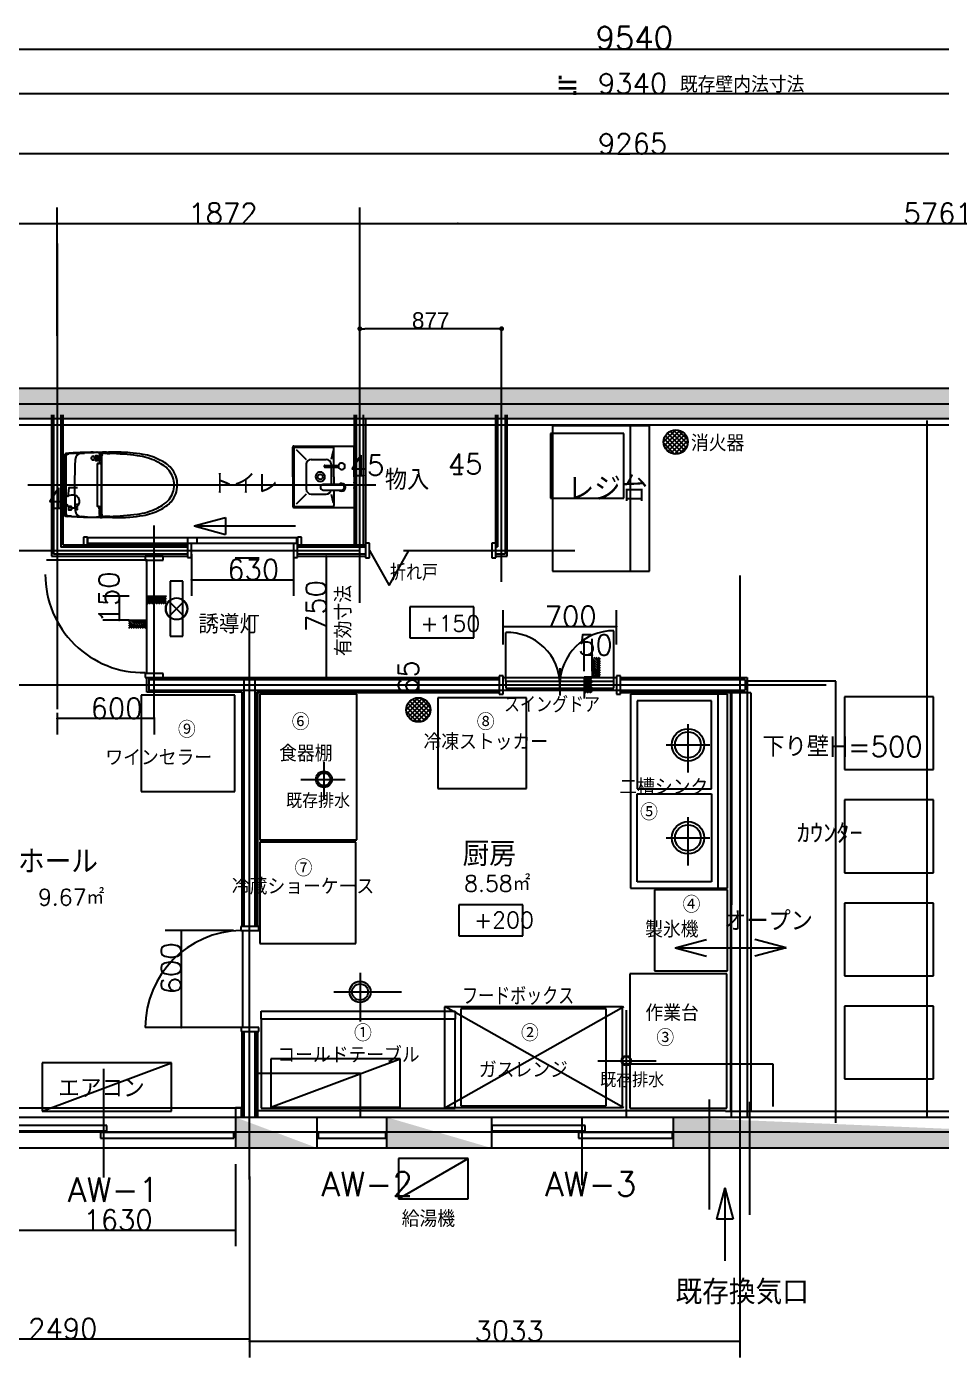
# Model space of a CAD drawing. Extents: x -22351 to 30820, y -9 to 16424.
# Drawn here: x -14700 to -9041, y 5502 to 13733 of the extents above; entities that cross this region are included whole.
import ezdxf

# ---------------------------------------------------------------- set-up
doc = ezdxf.new("R2010")
doc.units = 0
doc.header["$LTSCALE"] = 50
doc.header["$MEASUREMENT"] = 0
doc.layers.get('0').update_dxf_attribs({"linetype": 'CONTINUOUS'})
doc.layers.get('Defpoints').update_dxf_attribs({"linetype": 'CONTINUOUS'})
doc.styles.add('onnjuku', font='arial.ttf')
doc.styles.get("Standard").update_dxf_attribs({"font": 'txt', "bigfont": 'bigfont.shx'})
doc.dimstyles.new('onnjuku', dxfattribs={"dimtxt": 100, "dimasz": 30, "dimexe": 1.25, "dimexo": 0.625, "dimtad": 1, "dimdec": 0, "dimtxsty": 'onnjuku', "dimblk": 'DOT', "dimcen": 2.5, "dimadec": 0, "dimazin": 0, "dimtfac": 1, "dimtdec": 0, "dimtmove": 0, "dimatfit": 3, "dimfxl": 500, "dimfxlon": 1, "dimarcsym": 0})

# ---------------------------------------------------------------- blocks, each defined once
blk = doc.blocks.new('_Dot')
at = {"color": 0, "linetype": 'ByBlock', "lineweight": -2}
blk.add_line((-0.5, 0), (-1, 0), dxfattribs=at)
at = {"color": 0, "linetype": 'ByBlock', "const_width": 0.5}
blk.add_lwpolyline([(-0.25, 0, 1), (0.25, 0, 1)], format="xyb", close=True, dxfattribs=at)
blk = doc.blocks.new('*D3')
at = {"color": 0, "linetype": 'ByBlock', "lineweight": -2, "transparency": 16777216}
for p, q in [((-12639, 11497.9), (-12639, 11865.8)), ((-11792, 11864.6), (-12609, 11864.6)), ((-11762, 11497.9), (-11762, 11865.8))]:
    blk.add_line(p, q, dxfattribs=at)
at = {"layer": 'Defpoints', "color": 0, "linetype": 'ByBlock', "transparency": 16777216}
for p in [(-12639, 11864.6), (-12639, 11497.3), (-11762, 11497.3)]:
    blk.add_point(p, dxfattribs=at)
at = {"color": 0, "linetype": 'ByBlock', "lineweight": -2, "transparency": 16777216, "xscale": 30, "yscale": 30, "zscale": 30, "rotation": 180}
blk.add_blockref('_Dot', (-12639, 11864.6), dxfattribs=at)
at = {"color": 0, "linetype": 'ByBlock', "lineweight": -2, "transparency": 16777216, "xscale": 30, "yscale": 30, "zscale": 30}
blk.add_blockref('_Dot', (-11762, 11864.6), dxfattribs=at)
at = {"color": 0, "linetype": 'ByBlock', "transparency": 16777216, "insert": (-12200.5, 11916.2), "char_height": 100, "attachment_point": 5, "style": 'onnjuku'}
blk.add_mtext('877', dxfattribs=at)

msp = doc.modelspace()

# ---------------------------------------------------------------- linework, layer by layer
at = {"linetype": 'ByBlock'}
for p, q in [((-15811, 13593.4), (-6271, 13593.4)), ((-15711, 13319), (-6371, 13319)), ((-6408.5, 12947), (-15673.5, 12947)), ((-14511, 11819.8), (-14511, 12615.5)), ((-14511, 11819.8), (-14511, 12615.5)), ((-12639, 11819.8), (-12639, 12615.5)), ((-12639, 11819.8), (-12639, 12615.5)), ((-15811, 12515.5), (-14511, 12515.5)), ((-14511, 12515.5), (-12639, 12515.5)), ((-12639, 12515.5), (-12032, 12515.5)), ((-12032, 12515.5), (-6271, 12515.5)), ((-14511, 12391.1), (-14511, 9511.6)), ((-12639, 10170), (-12639, 12413.9)), ((-11762, 10298.9), (-11762, 11739.1)), ((-16811, 11497.3), (-6171, 11497.3)), ((-4125, 11397.3), (-18770, 11397.3)), ((-6371, 11307.3), (-15711, 11307.3)), ((-14546, 11332.3), (-14546, 10457.3)), ((-14533.5, 11332.3), (-14533.5, 10469.8)), ((-14488.5, 11332.3), (-14488.5, 10514.3)), ((-14476, 11332.3), (-14476, 10527.3)), ((-12674, 11332.3), (-12674, 10527.3)), ((-12661.5, 11332.3), (-12661.5, 10514.8)), ((-12616.5, 10514.8), (-12616.5, 11332.3)), ((-12604, 11309.2), (-12604, 10527.3)), ((-11797, 10527.3), (-11797, 11332.3)), ((-11784.5, 10514.8), (-11784.5, 11332.3)), ((-11739.5, 11332.3), (-11739.5, 10469.8)), ((-11727, 10457.3), (-11727, 11332.3)), ((-9131.1, 11297.3), (-9131.1, 6987.3)), ((-15673.5, 11269.8), (-6408.5, 11269.8)), ((-11006.6, 11216.6), (-11459.9, 11216.6)), ((-11459.9, 11216.6), (-11459.9, 10816.6)), ((-10847, 11264.4), (-11447, 11264.4)), ((-11447, 11264.4), (-11447, 10364.4)), ((-11006.6, 10816.6), (-11006.6, 11216.6)), ((-10967, 11264.4), (-10967, 10364.4)), ((-10847, 10364.4), (-10847, 11264.4)), ((-10759.5, 11164.3), (-10684.3, 11239.4)), ((-10755.4, 11140), (-10660.1, 11235.3)), ((-10646, 11100), (-10748.8, 11202.9)), ((-10748.4, 11203.6), (-10723.7, 11228.3)), ((-10745.9, 11121.3), (-10641.4, 11225.8)), ((-10630.2, 11112.6), (-10736.3, 11218.6)), ((-10732.3, 11106.6), (-10626.7, 11212.2)), ((-10618.4, 11129), (-10719.9, 11230.5)), ((-10714.8, 11095.8), (-10615.9, 11194.7)), ((-10610.9, 11149.8), (-10699.1, 11238)), ((-10610.7, 11177.9), (-10671, 11238.2)), ((-13054, 10949.1), (-13054, 11133.1)), ((-13048, 11139.1), (-12884, 11139.1)), ((-13048, 11127.6), (-13048, 10949.1)), ((-13042.5, 11133.1), (-12884, 11133.1)), ((-13033, 11118.2), (-12970.4, 11056.1)), ((-12884, 11139.1), (-12674, 11139.1)), ((-12884, 11133.1), (-12804.5, 11133.1)), ((-12799, 11019.4), (-12799, 11127.6)), ((-12674, 10949.1), (-12674, 11139.1)), ((-10692.3, 11089.8), (-10759.1, 11156.5)), ((-10665.9, 11091.7), (-10757.1, 11182.9)), ((-10692.5, 11089.8), (-10609.9, 11172.4)), ((-10660.8, 11093.2), (-10613.3, 11140.7)), ((-14466.5, 11078.6), (-14466.5, 11042)), ((-14465.8, 11040), (-14464.8, 11040)), ((-14456.8, 11076.3), (-14456.8, 10720.8)), ((-14453.6, 11093.4), (-14452.5, 11093.5)), ((-14446.1, 11091.8), (-14444.3, 11091.3)), ((-14369.6, 11094.2), (-14440.1, 11091.2)), ((-14398.1, 11096.9), (-14398.1, 11094.9)), ((-14397.8, 11094.8), (-14397.8, 11096.4)), ((-14369.6, 11094.2), (-14362.4, 11094.5)), ((-14362.4, 11094.5), (-14343.1, 11095.7)), ((-14288.4, 11099.3), (-14288.4, 11100.1)), ((-14288.1, 11100.7), (-14268.6, 11100.9)), ((-14288.1, 11100.7), (-14288.1, 11099.4)), ((-14274.8, 11077.7), (-14274.8, 11051.3)), ((-14262.8, 11079.1), (-14273.4, 11079.1)), ((-14273.4, 11049.9), (-14262.8, 11049.9)), ((-14268.1, 11100.4), (-14268.1, 11100.2)), ((-14267.9, 11100.2), (-14267.9, 11100.7)), ((-14267.5, 11100.9), (-14265.9, 11100.9)), ((-14263.1, 11100.2), (-14266.6, 11100.2)), ((-14265.9, 11100.9), (-14260.6, 11101)), ((-14263.1, 11100.2), (-14241.2, 11100.2)), ((-14261.4, 11051.3), (-14261.4, 11077.7)), ((-14260.6, 11101), (-14252.1, 11101)), ((-14259.8, 11031.2), (-14250.8, 11031.2)), ((-14252.1, 11101), (-14249, 11101)), ((-14239.2, 11088.4), (-14251.6, 11088.6)), ((-14251.6, 11064.5), (-14251.6, 11079.5)), ((-14251.6, 11061.5), (-14251.6, 11057.5)), ((-14249.8, 11053.3), (-14250.8, 11031.2)), ((-14244.3, 11031.2), (-14250.8, 11031.2)), ((-14250.6, 11056.5), (-14250.4, 11056.5)), ((-14250.3, 11062.1), (-14248.2, 11062.1)), ((-14249.5, 11063.1), (-14249.2, 11063)), ((-14249.5, 11040), (-14249.5, 11053.5)), ((-14249, 11101), (-14240.6, 11101)), ((-14248.6, 11039.5), (-14249, 11039.5)), ((-14248.8, 11063), (-14246.8, 11063)), ((-14248.2, 11062.1), (-14243.8, 11062.2)), ((-14248, 11033), (-14248, 11039)), ((-14247.4, 11032.5), (-14240.9, 11032.4)), ((-14246.8, 11063), (-14245.5, 11063)), ((-14245.9, 11063.1), (-14245.2, 11063.1)), ((-14245.5, 11062.1), (-14245.5, 11063.1)), ((-14245.2, 11063.1), (-14243.8, 11063.1)), ((-14244.8, 11082), (-14238.6, 11082.2)), ((-14244.3, 11032.4), (-14244.3, 11031)), ((-14243.4, 11031), (-14244.1, 11031)), ((-14243.8, 11063.1), (-14240.2, 11063.1)), ((-14239.6, 11062.2), (-14243.8, 11062.2)), ((-14240.8, 11031), (-14243.4, 11031)), ((-14239.9, 11032.4), (-14240.9, 11032.4)), ((-14238.2, 11031), (-14240.8, 11031)), ((-14240.6, 11101), (-14237.5, 11101)), ((-14240.2, 11063.1), (-14238.9, 11063.1)), ((-14238.8, 11100.4), (-14233.2, 11100.5)), ((-14238.7, 11080.1), (-14238.7, 11081.3)), ((-14238.7, 11064.2), (-14238.7, 11080.1)), ((-14238.1, 10765.2), (-14238.1, 11030.4)), ((-14237.5, 11101), (-14229.1, 11101)), ((-14235.1, 10717), (-14235.1, 11080.1)), ((-14220.7, 11100.6), (-14230.4, 11100.4)), ((-14226, 11101), (-14229.1, 11101)), ((-14226, 11101), (-14217.6, 11101)), ((-14220.7, 11100.6), (-14203.1, 11100.8)), ((-14207.1, 11101), (-14217.6, 11101)), ((-14207.1, 11101), (-14192, 11101)), ((-14203.1, 11100.8), (-14193.4, 11100.8)), ((-14169.3, 11101), (-14193.4, 11100.8)), ((-12940.4, 11056.1), (-12884, 11056.1)), ((-12884, 11056.1), (-12847, 11056.1)), ((-12804.5, 11109.6), (-12817, 11056.1)), ((-14466.5, 11028), (-14466.5, 10718.5)), ((-14464.8, 11030), (-14465.8, 11030)), ((-14261.3, 10765.9), (-14261.3, 11029.7)), ((-13054, 10949.1), (-13054, 10765.1)), ((-13048, 10949.1), (-13048, 10770.6)), ((-12970.4, 11026.1), (-12970.4, 10949.1)), ((-12970.4, 10949.1), (-12970.4, 10872.1)), ((-12860, 11015.5), (-12860.1, 11014.1)), ((-12860.1, 11014.1), (-12860, 11012.8)), ((-12859.6, 11016.8), (-12860, 11015.5)), ((-12860, 11012.8), (-12859.6, 11011.5)), ((-12858.9, 11017.8), (-12859.6, 11016.8)), ((-12859.6, 11011.5), (-12858.9, 11010.4)), ((-12858, 11018.7), (-12858.9, 11017.8)), ((-12858.9, 11010.4), (-12858, 11009.6)), ((-12856.9, 11019.2), (-12858, 11018.7)), ((-12858, 11009.6), (-12856.9, 11009.1)), ((-12855.8, 11019.4), (-12856.9, 11019.2)), ((-12856.9, 11009.1), (-12855.8, 11008.9)), ((-12855.8, 11019.4), (-12780.5, 11019.4)), ((-12855.8, 11008.9), (-12780.5, 11008.9)), ((-12817, 11026.1), (-12817, 11019.4)), ((-12817, 11008.9), (-12817, 10949.1)), ((-12817, 10949.1), (-12817, 10901.1)), ((-12799, 10949.1), (-12799, 11008.9)), ((-12799, 10949.1), (-12799, 10901.1)), ((-12780.5, 11019.4), (-12770.5, 11019.4)), ((-12780.5, 11008.9), (-12770.5, 11008.9)), ((-12674, 10949.1), (-12674, 10759.1)), ((-12661.5, 10957.4), (-12616.5, 10957.4)), ((-12054.5, 10965.7), (-12009.5, 10965.7)), ((-14693, 10898.5), (-12540.7, 10898.5)), ((-14498, 10898.5), (-14075.7, 10898.5)), ((-14476, 10929.3), (-14476, 10822.4)), ((-12771.9, 10901.1), (-12866, 10901.1)), ((-12866, 10867.1), (-12767.9, 10867.1)), ((-12799, 10867.1), (-12799, 10770.6)), ((-12767.9, 10901.1), (-12771.7, 10901.1)), ((-12751, 10901.1), (-12767.9, 10901.1)), ((-12767.9, 10867.1), (-12751, 10867.1)), ((-12670.7, 10879.3), (-12677.4, 10879.3)), ((-12671.7, 10915), (-12676.4, 10910.3)), ((-12671.7, 10910.3), (-12676.4, 10915)), ((-12674, 10876), (-12674, 10882.6)), ((-12970.4, 10842.1), (-13033, 10780)), ((-12940.4, 10842.1), (-12884, 10842.1)), ((-12884, 10842.1), (-12847, 10842.1)), ((-12817, 10842.1), (-12804.5, 10788.6)), ((-11459.9, 10816.6), (-11006.6, 10816.6)), ((-14533.5, 10754.9), (-14488.5, 10754.9)), ((-14423.5, 10701.7), (-14452.5, 10703.6)), ((-14442.2, 10762.5), (-14442.2, 10747.5)), ((-14423.3, 10705.2), (-14440.1, 10705.9)), ((-14425, 10765.7), (-14439.1, 10765.7)), ((-14439.1, 10744.4), (-14424.9, 10744.4)), ((-14388.5, 10699.7), (-14423.5, 10701.7)), ((-14423.3, 10705.2), (-14362.4, 10702.6)), ((-14422.7, 10762.5), (-14422.7, 10747.4)), ((-14398.8, 10703.2), (-14398.8, 10703.2)), ((-14343.1, 10701.4), (-14362.4, 10702.6)), ((-14250.8, 10764.4), (-14259.8, 10764.4)), ((-14251.6, 10717.6), (-14251.6, 10718.1)), ((-14251.6, 10708.5), (-14239.2, 10708.6)), ((-14250.8, 10764.4), (-14245.3, 10764.4)), ((-14250.5, 10747.9), (-14250.8, 10764.4)), ((-14250, 10719), (-14250.6, 10719)), ((-14249.7, 10756), (-14249.7, 10754)), ((-14249.6, 10720.5), (-14249.5, 10741.5)), ((-14247.3, 10756.5), (-14249.2, 10756.5)), ((-14248, 10753.5), (-14249.2, 10753.5)), ((-14248.8, 10753), (-14248.8, 10744.5)), ((-14242.1, 10743.9), (-14248.2, 10744)), ((-14247.3, 10762.6), (-14247.3, 10754.2)), ((-14247.1, 10743.9), (-14247.1, 10744)), ((-14247.1, 10743.9), (-14247.1, 10743)), ((-14246.6, 10763.1), (-14242.8, 10763.2)), ((-14238.9, 10742.9), (-14245.8, 10743)), ((-14245.4, 10764.5), (-14245.4, 10764.6)), ((-14245.3, 10764.6), (-14245.3, 10763.1)), ((-14245.3, 10764.6), (-14245.1, 10764.6)), ((-14245.1, 10764.6), (-14238.2, 10764.6)), ((-14238.6, 10714.9), (-14244.8, 10715.1)), ((-14240.8, 10763.2), (-14242.8, 10763.2)), ((-14242.1, 10743.9), (-14239.6, 10743.9)), ((-14240.8, 10763.2), (-14239.9, 10763.2)), ((-14238.7, 10717), (-14238.7, 10741.9)), ((-13048, 10759.1), (-12884, 10759.1)), ((-13042.5, 10765.1), (-12884, 10765.1)), ((-12884, 10765.1), (-12804.5, 10765.1)), ((-12884, 10759.1), (-12674, 10759.1)), ((-14349.3, 10698), (-14388.5, 10699.7)), ((-14307.7, 10696.8), (-14349.3, 10698)), ((-14265.2, 10696.2), (-14307.7, 10696.8)), ((-14245.6, 10698.6), (-14267.1, 10698.9)), ((-14216.7, 10696.1), (-14265.2, 10696.2)), ((-14238.8, 10696.7), (-14233.3, 10696.6)), ((-14232.2, 10696.6), (-14233.2, 10696.6)), ((-14177.1, 10696.2), (-14230.4, 10696.7)), ((-14184.8, 10696.1), (-14216.7, 10696.1)), ((-13911, 9449.9), (-13911, 10646.8)), ((-13663.4, 10644.5), (-13470.2, 10696.3)), ((-13663.4, 10644.5), (-13470.2, 10592.8)), ((-13663.4, 10644.5), (-13663.4, 10644.5)), ((-13663.4, 10644.5), (-13037.7, 10644.5)), ((-13470.2, 10696.3), (-13470.2, 10592.8)), ((-14323.2, 10575.3), (-14348.2, 10575.3)), ((-14348.2, 10575.3), (-14348.2, 10527.3)), ((-14323.2, 10527.3), (-14323.2, 10575.3)), ((-13645.7, 10572.3), (-14323.2, 10572.3)), ((-14323.2, 10572.3), (-14323.2, 10537.3)), ((-14323.2, 10537.3), (-13645.7, 10537.3)), ((-13027.8, 10572.3), (-13705.3, 10572.3)), ((-13705.3, 10572.3), (-13705.3, 10537.3)), ((-13705.3, 10537.3), (-13027.8, 10537.3)), ((-13645.7, 10537.3), (-13645.7, 10572.3)), ((-13027.8, 10537.3), (-13027.8, 10572.3)), ((-13000.3, 10575.3), (-13025.3, 10575.3)), ((-13025.3, 10575.3), (-13025.3, 10527.3)), ((-13000.3, 10527.3), (-13000.3, 10575.3)), ((-12579, 10537.3), (-12604, 10537.3)), ((-12604, 10537.3), (-12604, 10447.3)), ((-12579, 10447.3), (-12579, 10537.3)), ((-11797, 10537.3), (-11822, 10537.3)), ((-11822, 10537.3), (-11822, 10447.3)), ((-11797, 10447.3), (-11797, 10537.3)), ((-17847.2, 10492.3), (-12639, 10492.3)), ((-14546, 10457.3), (-13705.3, 10457.3)), ((-13705.3, 10469.8), (-14533.5, 10469.8)), ((-14488.5, 10514.8), (-13705.3, 10514.8)), ((-14476, 10527.3), (-13705.3, 10527.3)), ((-14348.2, 10527.3), (-14323.2, 10527.3)), ((-13855.1, 10457.3), (-13966.9, 10457.3)), ((-13966.9, 10457.3), (-13966.9, 10432.3)), ((-13855.1, 10432.3), (-13855.1, 10457.3)), ((-13680.3, 10535.3), (-13705.3, 10535.3)), ((-13705.3, 10535.3), (-13705.3, 10449.3)), ((-13680.3, 10449.3), (-13680.3, 10535.3)), ((-13680.3, 10470.4), (-13680.3, 10211.9)), ((-13025.3, 10535.3), (-13050.3, 10535.3)), ((-13050.3, 10535.3), (-13050.3, 10449.3)), ((-13050.3, 10470.4), (-13050.3, 10211.9)), ((-13025.3, 10449.3), (-13025.3, 10535.3)), ((-13025.3, 10527.3), (-13000.3, 10527.3)), ((-13025.3, 10527.3), (-12604, 10527.3)), ((-13025.3, 10514.8), (-12604, 10514.8)), ((-12604, 10469.8), (-13025.3, 10469.8)), ((-13025.3, 10457.3), (-12604, 10457.3)), ((-12847, 10457.3), (-12847, 9707.3)), ((-12579, 10492.3), (-12457.3, 10276.4)), ((-12457.3, 10276.4), (-12335.5, 10492.3)), ((-12369, 10492.3), (-11309.6, 10492.3)), ((-11797, 10514.8), (-11786.4, 10514.8)), ((-11740.6, 10469.8), (-11797, 10469.8)), ((-11797, 10457.3), (-11727, 10457.3)), ((-13966.9, 10432.3), (-14578, 10432.3)), ((-13954.7, 10432.3), (-14531.9, 10432.3)), ((-13966.9, 10432.3), (-13855.1, 10432.3)), ((-13956.9, 9732.3), (-13956.9, 10432.3)), ((-13705.3, 10449.3), (-13680.3, 10449.3)), ((-13411, 10447.3), (-13261, 10447.3)), ((-13050.3, 10449.3), (-13025.3, 10449.3)), ((-12604, 10447.3), (-12579, 10447.3)), ((-11822, 10447.3), (-11797, 10447.3)), ((-13733.5, 10302.6), (-13811.8, 10302.6)), ((-13811.8, 10302.6), (-13811.8, 9963)), ((-13733.5, 9963), (-13733.5, 10302.6)), ((-13680.3, 10311.9), (-13050.3, 10311.9)), ((-11447, 10364.4), (-10847, 10364.4)), ((-10288, 10338.1), (-10288, 5717.7)), ((-14066.9, 10211), (-14228.5, 10211)), ((-14128.5, 10211), (-14128.5, 10061)), ((-13956.9, 10211), (-13834.4, 10211)), ((-13904.9, 10161), (-13954.9, 10211)), ((-13890.7, 10161), (-13940.7, 10211)), ((-13876.6, 10161), (-13926.6, 10211)), ((-13862.4, 10161), (-13912.4, 10211)), ((-13848.3, 10161), (-13898.3, 10211)), ((-13834.4, 10161.3), (-13884.1, 10211)), ((-13834.4, 10175.4), (-13870, 10211)), ((-13834.4, 10189.6), (-13855.9, 10211)), ((-13834.4, 10203.7), (-13841.7, 10211)), ((-13919, 10161), (-13956.9, 10198.9)), ((-13933.1, 10161), (-13956.9, 10184.8)), ((-13947.3, 10161), (-13956.9, 10170.6)), ((-13820, 10180.2), (-13725.3, 10085.4)), ((-13725.3, 10180.2), (-13820, 10085.4)), ((-11933, 10143.7), (-12329.2, 10143.7)), ((-12329.2, 10143.7), (-12329.2, 9953.1)), ((-11933, 9953.1), (-11933, 10143.7)), ((-14066.9, 10061), (-14228.5, 10061)), ((-14067.3, 10061), (-13956.9, 10061)), ((-14019.4, 10011), (-14067.3, 10058.9)), ((-14033.6, 10011), (-14067.3, 10044.7)), ((-14005.3, 10011), (-14055.3, 10061)), ((-13991.1, 10011), (-14041.1, 10061)), ((-13977, 10011), (-14027, 10061)), ((-13962.8, 10011), (-14012.8, 10061)), ((-13956.9, 10019.2), (-13998.7, 10061)), ((-13956.9, 10033.4), (-13984.6, 10061)), ((-13956.9, 10047.5), (-13970.4, 10061)), ((-13321, 6601.5), (-13321, 10091.6)), ((-11751.8, 9910.7), (-11751.8, 10123.1)), ((-11051.8, 9910.7), (-11051.8, 10123.1)), ((-14047.7, 10011), (-14067.3, 10030.6)), ((-14061.8, 10011), (-14067.3, 10016.4)), ((-13811.8, 9963), (-13733.5, 9963)), ((-11751.8, 10023.1), (-11051.8, 10023.1)), ((-11736.8, 9682.3), (-11736.8, 9985.4)), ((-11066.8, 9676.8), (-11066.8, 9996.9)), ((-12329.2, 9953.1), (-11933, 9953.1)), ((-11251.2, 9747.1), (-11251.2, 9945.7)), ((-11201.2, 9747.1), (-11201.2, 9945.7)), ((-11201.2, 9845.7), (-11251.2, 9845.7)), ((-11201.2, 9830.2), (-11201.2, 9708.5)), ((-11151.2, 9777), (-11201.2, 9827)), ((-11151.2, 9762.8), (-11201.2, 9812.8)), ((-11151.2, 9748.7), (-11201.2, 9798.7)), ((-11151.2, 9791.1), (-11190.2, 9830.2)), ((-11151.2, 9805.3), (-11176.1, 9830.2)), ((-11151.2, 9819.4), (-11161.9, 9830.2)), ((-13855.1, 9732.3), (-13966.9, 9732.3)), ((-13966.9, 9732.3), (-13966.9, 9707.3)), ((-13855.1, 9707.3), (-13855.1, 9732.3)), ((-11751.8, 9717.3), (-11776.8, 9717.3)), ((-11776.8, 9717.3), (-11776.8, 9603.3)), ((-11751.8, 9603.3), (-11751.8, 9717.3)), ((-11401.8, 9765.6), (-11401.3, 9596.6)), ((-11151.2, 9734.5), (-11201.2, 9784.5)), ((-11151.2, 9720.4), (-11201.2, 9770.4)), ((-11153.4, 9708.5), (-11201.2, 9756.3)), ((-11167.6, 9708.5), (-11201.2, 9742.1)), ((-11181.7, 9708.5), (-11201.2, 9728)), ((-11195.9, 9708.5), (-11201.2, 9713.8)), ((-11026.8, 9717.3), (-11051.8, 9717.3)), ((-11051.8, 9717.3), (-11051.8, 9603.3)), ((-11026.8, 9603.3), (-11026.8, 9717.3)), ((-17910.4, 9662.3), (-9753.6, 9662.3)), ((-13966.9, 9707.3), (-13855.1, 9707.3)), ((-13956.9, 9707.3), (-11776.8, 9707.3)), ((-13956.9, 9617.3), (-13956.9, 9707.3)), ((-13944.4, 9707.3), (-13944.4, 9617.3)), ((-13944.4, 9694.8), (-11776.8, 9694.8)), ((-13353.5, 8166.9), (-13353.5, 9694.8)), ((-13288.5, 9694.8), (-13288.5, 8166.9)), ((-12276.3, 9694.8), (-12276.3, 9629.8)), ((-11751.8, 9707.3), (-11051.8, 9707.3)), ((-11401.8, 9682.3), (-11736.8, 9682.3)), ((-11736.8, 9682.3), (-11736.8, 9642.3)), ((-11736.8, 9642.3), (-11401.8, 9642.3)), ((-11401.8, 9642.3), (-11401.8, 9682.3)), ((-11066.8, 9682.3), (-11401.8, 9682.3)), ((-11401.8, 9682.3), (-11401.8, 9642.3)), ((-11401.8, 9642.3), (-11066.8, 9642.3)), ((-11201.2, 9708.5), (-11251.2, 9708.5)), ((-11251.2, 9708.5), (-11251.2, 9576.8)), ((-11201.2, 9657.3), (-11251.2, 9707.3)), ((-11201.2, 9643.1), (-11251.2, 9693.1)), ((-11201.2, 9629), (-11251.2, 9679)), ((-11201.2, 9614.8), (-11251.2, 9664.8)), ((-11210.6, 9610.1), (-11251.2, 9650.7)), ((-11224.7, 9610.1), (-11251.2, 9636.6)), ((-11201.2, 9671.4), (-11238.3, 9708.5)), ((-11201.2, 9685.6), (-11224.1, 9708.5)), ((-11201.2, 9699.7), (-11210, 9708.5)), ((-11066.8, 9642.3), (-11066.8, 9682.3)), ((-11026.8, 9707.3), (-10243, 9707.3)), ((-11026.8, 9694.8), (-10255.5, 9694.8)), ((-10255.5, 9694.8), (-10255.5, 9629.8)), ((-10243, 9707.3), (-10243, 9613.3)), ((-9695, 9684), (-10243, 9684)), ((-9695, 6952.3), (-9695, 9684)), ((-13412, 9597.4), (-13992, 9597.4)), ((-13992, 9597.4), (-13992, 9002.4)), ((-13366, 9617.3), (-13956.9, 9617.3)), ((-13944.4, 9629.8), (-10255.5, 9629.8)), ((-13412, 9002.4), (-13412, 9597.4)), ((-13366, 8166.9), (-13366, 9617.3)), ((-11776.8, 9617.3), (-13276, 9617.3)), ((-13276, 8166.9), (-13276, 9617.3)), ((-11776.8, 9613.3), (-13272, 9613.3)), ((-13272, 9613.3), (-13272, 8166.9)), ((-12657, 9603.3), (-13257, 9603.3)), ((-13257, 9603.3), (-13257, 8703.3)), ((-12657, 8703.3), (-12657, 9603.3)), ((-12352.3, 9507.2), (-12277.2, 9582.3)), ((-12348.3, 9483), (-12253, 9578.2)), ((-12341.2, 9546.6), (-12316.6, 9571.2)), ((-12338.7, 9464.2), (-12234.3, 9568.7)), ((-12223.1, 9455.5), (-12329.1, 9561.5)), ((-12325.1, 9449.5), (-12219.5, 9555.1)), ((-12211.2, 9471.9), (-12312.8, 9573.4)), ((-12203.8, 9492.7), (-12291.9, 9580.9)), ((-12203.6, 9520.8), (-12263.9, 9581.1)), ((-11607.8, 9581.1), (-12156.8, 9581.1)), ((-12156.8, 9581.1), (-12156.8, 9021.1)), ((-11776.8, 9603.3), (-11751.8, 9603.3)), ((-11607.8, 9021.1), (-11607.8, 9581.1)), ((-11238.9, 9610.1), (-11251.2, 9622.4)), ((-11051.8, 9603.3), (-11026.8, 9603.3)), ((-11026.8, 9617.3), (-10243, 9617.3)), ((-10220.3, 9613.3), (-11026.8, 9613.3)), ((-10364.1, 9603.3), (-10964.1, 9603.3)), ((-10964.1, 9603.3), (-10964.1, 8403.3)), ((-10464.1, 9563.3), (-10924.1, 9563.3)), ((-10924.1, 9563.3), (-10924.1, 9018.3)), ((-10464.1, 9018.3), (-10464.1, 9563.3)), ((-10424.1, 9603.3), (-10424.1, 8403.3)), ((-10364.1, 8403.3), (-10364.1, 9603.3)), ((-10347, 9613.3), (-10347, 7024.8)), ((-10339, 6987.3), (-10337, 9613.3)), ((-10243, 9613.3), (-10243, 6987.3)), ((-10220.3, 9613.3), (-10220.3, 7024.8)), ((-9090.6, 9588.2), (-9640.6, 9588.2)), ((-9640.6, 9588.2), (-9640.6, 9138.2)), ((-9090.6, 9138.2), (-9090.6, 9588.2)), ((-14511, 9489.8), (-14511, 9354)), ((-12285.2, 9432.7), (-12351.9, 9499.4)), ((-12258.8, 9434.6), (-12350, 9525.8)), ((-12238.8, 9442.9), (-12341.7, 9545.8)), ((-12307.7, 9438.7), (-12208.7, 9537.6)), ((-12285.4, 9432.7), (-12202.8, 9515.3)), ((-12253.7, 9436.1), (-12206.2, 9483.6)), ((-13911, 9454), (-14511, 9454)), ((-13911, 9461), (-13911, 9354)), ((-10609.1, 9419.2), (-10609.1, 9120.3)), ((-10744.1, 9290.8), (-10474.3, 9290.8)), ((-12861, 9183.9), (-12861, 8952.3)), ((-9640.6, 9138.2), (-9090.6, 9138.2)), ((-13003.6, 9077.3), (-12730.1, 9077.3)), ((-13992, 9002.4), (-13412, 9002.4)), ((-12156.8, 9021.1), (-11607.8, 9021.1)), ((-10924.1, 9018.3), (-10464.1, 9018.3)), ((-10924.1, 8988.3), (-10464.1, 8988.3)), ((-10924.1, 8443.3), (-10924.1, 8988.3)), ((-10464.1, 8988.3), (-10464.1, 8443.3)), ((-9090.6, 8950.2), (-9640.6, 8950.2)), ((-9640.6, 8950.2), (-9640.6, 8500.2)), ((-9090.6, 8500.2), (-9090.6, 8950.2)), ((-10609.1, 8844.2), (-10609.1, 8545.3)), ((-13257, 8703.3), (-12657, 8703.3)), ((-12664, 8688.3), (-13257, 8688.3)), ((-13257, 8688.3), (-13257, 8062.3)), ((-12664, 8062.3), (-12664, 8688.3)), ((-10744.1, 8715.8), (-10474.3, 8715.8)), ((-9640.6, 8500.2), (-9090.6, 8500.2)), ((-10964.1, 8403.3), (-10364.1, 8403.3)), ((-10464.1, 8443.3), (-10924.1, 8443.3)), ((-10365.2, 8393.3), (-10815.2, 8393.3)), ((-10815.2, 8393.3), (-10815.2, 7893.3)), ((-10365.2, 7893.3), (-10365.2, 8393.3)), ((-11630.3, 8300.7), (-12026.5, 8300.7)), ((-12026.5, 8300.7), (-12026.5, 8110.1)), ((-11630.3, 8110.1), (-11630.3, 8300.7)), ((-9090.6, 8312.2), (-9640.6, 8312.2)), ((-9640.6, 8312.2), (-9640.6, 7862.2)), ((-9090.6, 7862.2), (-9090.6, 8312.2)), ((-13264.5, 8166.9), (-13376, 8166.9)), ((-13376, 8166.9), (-13376, 8141.9)), ((-13264.5, 8141.9), (-13264.5, 8166.9)), ((-13421, 8141.9), (-13843.8, 8141.9)), ((-13743.8, 8141.9), (-13743.8, 7541.9)), ((-13376, 8141.9), (-13264.5, 8141.9)), ((-13363.5, 7541.9), (-13363.5, 8141.9)), ((-12026.5, 8110.1), (-11630.3, 8110.1)), ((-10687.9, 8034.6), (-10494.7, 8086.3)), ((-10001.7, 8034.6), (-10194.9, 8086.3)), ((-13257, 8062.3), (-12664, 8062.3)), ((-10687.9, 8034.6), (-10494.7, 7982.8)), ((-10687.9, 8034.6), (-10687.9, 8034.6)), ((-10687.9, 8034.6), (-10001.7, 8034.6)), ((-10001.7, 8034.6), (-10194.9, 7982.8)), ((-10001.7, 8034.6), (-10001.7, 8034.6)), ((-12637.5, 7881), (-12637.5, 7579.4)), ((-10368.4, 7873.8), (-10968.4, 7873.8)), ((-10968.4, 7873.8), (-10968.4, 7043.8)), ((-10815.2, 7893.3), (-10365.2, 7893.3)), ((-10368.4, 7043.8), (-10368.4, 7873.8)), ((-9640.6, 7862.2), (-9090.6, 7862.2)), ((-12800.7, 7762.5), (-12380.5, 7762.5)), ((-11015, 7671), (-12115, 7671)), ((-12115, 7671), (-12115, 7048.2)), ((-12106, 7671), (-11006, 7048.2)), ((-11006, 7671), (-12106, 7048.2)), ((-11115, 7658.8), (-12015, 7658.8)), ((-12015, 7658.8), (-12015, 7058.8)), ((-11115, 7058.8), (-11115, 7658.8)), ((-11015, 7048.2), (-11015, 7671)), ((-9090.6, 7674.2), (-9640.6, 7674.2)), ((-9640.6, 7674.2), (-9640.6, 7224.2)), ((-9090.6, 7224.2), (-9090.6, 7674.2)), ((-13248.9, 7593.8), (-13248.9, 7643.8)), ((-13248.9, 7643.8), (-12048.9, 7643.8)), ((-12048.9, 7593.8), (-13248.9, 7593.8)), ((-13248.9, 7593.8), (-13248.9, 7043.8)), ((-12048.9, 7643.8), (-12048.9, 7593.8)), ((-12048.9, 7043.8), (-12048.9, 7593.8)), ((-10991, 7650), (-10991, 6987.3)), ((-13363.5, 7541.9), (-13966.1, 7541.9)), ((-13421, 7541.9), (-13843.8, 7541.9)), ((-13264.5, 7541.9), (-13373.5, 7541.9)), ((-13373.5, 7541.9), (-13373.5, 7516.9)), ((-13373.5, 7516.9), (-13264.5, 7516.9)), ((-13366, 6987.3), (-13366, 7516.9)), ((-13353.5, 6987.3), (-13353.5, 7516.9)), ((-13288.5, 7516.9), (-13288.5, 6987.3)), ((-13276, 7516.9), (-13276, 6993.4)), ((-13272, 7516.9), (-13272, 6987.3)), ((-13264.5, 7516.9), (-13264.5, 7541.9)), ((-12389.9, 7349.5), (-13189.9, 7349.5)), ((-13189.9, 7349.5), (-13189.9, 7049.5)), ((-13189.9, 7049.5), (-12389.9, 7349.5)), ((-12389.9, 7049.5), (-12389.9, 7349.5)), ((-11165.8, 7337.3), (-10806.7, 7337.3)), ((-13803.2, 7324.8), (-14603.2, 7324.8)), ((-14603.2, 7324.8), (-14603.2, 7024.8)), ((-14603.2, 7024.8), (-13803.2, 7324.8)), ((-14224, 7286.3), (-14224, 6613.7)), ((-13803.2, 7024.8), (-13803.2, 7324.8)), ((-12634.2, 7257.9), (-13272, 7257.9)), ((-12634.2, 6987.3), (-12634.2, 7257.9)), ((-11015, 7317.6), (-10084.8, 7317.6)), ((-10084.8, 7317.6), (-10084.8, 7053)), ((-9640.6, 7224.2), (-9090.6, 7224.2)), ((-10478.9, 7097.2), (-10478.9, 6415.9)), ((-10228.9, 7083.7), (-10228.9, 6384.3)), ((-15039, 7044.8), (-13366, 7044.8)), ((-14603.2, 7024.8), (-13803.2, 7024.8)), ((-13370.4, 7044.8), (-13409, 7044.8)), ((-13409, 7044.8), (-13409, 6987.3)), ((-13370.4, 6987.3), (-13370.4, 7044.8)), ((-13272, 7028.8), (-10376, 7028.8)), ((-13248.9, 7043.8), (-12048.9, 7043.8)), ((-13189.9, 7049.5), (-12389.9, 7049.5)), ((-12115, 7048.2), (-11015, 7048.2)), ((-12015, 7058.8), (-11115, 7058.8)), ((-10968.4, 7043.8), (-10368.4, 7043.8)), ((-10376, 7024.8), (-6408.5, 7024.8)), ((-15711, 6987.3), (-6371, 6987.3)), ((-14204, 6937.3), (-15032.3, 6937.3)), ((-14204, 6902.3), (-14204, 6937.3)), ((-13409, 6987.3), (-13409, 6797.3)), ((-13409, 6987.3), (-13370.4, 6987.3)), ((-12903, 6797.3), (-12903, 6987.3)), ((-12473, 6797.3), (-12473, 6987.3)), ((-11825, 6987.3), (-11825, 6797.3)), ((-11245.9, 6937.3), (-11822.8, 6937.3)), ((-11822.8, 6937.3), (-11822.8, 6902.3)), ((-11265.9, 6987.3), (-11265.9, 6567.6)), ((-11245.9, 6902.3), (-11245.9, 6937.3)), ((-10700, 6987.3), (-10700, 6797.3)), ((-19052.5, 6897.3), (-4046.2, 6897.3)), ((-15032.3, 6902.3), (-14204, 6902.3)), ((-13417.6, 6892.3), (-14244, 6892.3)), ((-14244, 6892.3), (-14244, 6857.3)), ((-14244, 6857.3), (-13417.6, 6857.3)), ((-13417.6, 6857.3), (-13417.6, 6892.3)), ((-12478, 6892.3), (-12897.2, 6892.3)), ((-12897.2, 6892.3), (-12897.2, 6857.3)), ((-12897.2, 6857.3), (-12478, 6857.3)), ((-12478, 6857.3), (-12478, 6892.3)), ((-11822.8, 6902.3), (-11245.9, 6902.3)), ((-10704, 6892.3), (-11285.9, 6892.3)), ((-11285.9, 6892.3), (-11285.9, 6857.3)), ((-11285.9, 6857.3), (-10704, 6857.3)), ((-10704, 6857.3), (-10704, 6892.3)), ((-15911, 6797.3), (-6161.7, 6797.3)), ((-13409, 6697.3), (-13409, 6189.4)), ((-11969.1, 6732.7), (-12399.1, 6732.7)), ((-12399.1, 6732.7), (-12399.1, 6482.7)), ((-12399.1, 6482.7), (-11969.1, 6732.7)), ((-11969.1, 6482.7), (-11969.1, 6732.7)), ((-13321, 6621.2), (-13321, 5517)), ((-10381, 6550.7), (-10432.8, 6357.5)), ((-10381, 6550.7), (-10329.2, 6357.5)), ((-10381, 6550.7), (-10381, 6550.7)), ((-10381, 6550.7), (-10381, 6099.7)), ((-13321, 6461.6), (-13321, 5502)), ((-12399.1, 6482.7), (-11969.1, 6482.7)), ((-10288, 6461.6), (-10288, 5502)), ((-10329.2, 6357.5), (-10432.8, 6357.5)), ((-15039, 6289.4), (-13409, 6289.4)), ((-15811, 5617), (-13321, 5617)), ((-13321, 5602), (-10288, 5602))]:
    msp.add_line(p, q, dxfattribs=at)
for centre, radius in [((-10684.5, 11164.4), 75), ((-12884, 10949.1), 16.2), ((-12674, 10912.6), 0.667), ((-13772.7, 10132.8), 67), ((-12277.3, 9507.3), 75), ((-10609.1, 9290.8), 100), ((-10609.1, 9290.8), 80), ((-12861, 9077.3), 50), ((-12861, 9077.3), 40), ((-10609.1, 8715.8), 100), ((-10609.1, 8715.8), 80), ((-12637.5, 7762.5), 65), ((-12637.5, 7762.5), 50), ((-10991, 7337.3), 30), ((-10991, 7337.3), 25)]:
    msp.add_circle(centre, radius, dxfattribs=at)
for centre, radius, start, end in [((-13048, 11133.1), 6, 90, 180), ((-13042.5, 11127.6), 5.5, 90, 180), ((-12804.5, 11127.6), 5.5, 0, 90), ((-14451.6, 11078.6), 14.9, 120.89602, 179.97249), ((-14456.7, 11042), 9.84, 179.52495, 186.52711), ((-14464.5, 11041.1), 1.94, 186.08667, 198.34499), ((-14465.8, 11040.6), 0.626, 198.89253, 229.16843), ((-14465.8, 11040.6), 0.524, 229.97638, 269.92384), ((-14466, 11039.7), 1.26, 14.76768, 23.93776), ((-14466.7, 11030.7), 1.95, 337.39315, 350.14211), ((-14471, 11038.4), 6.32, 6.9526, 14.2993), ((-14479.8, 11033.1), 15.3, 349.62863, 356.74549), ((-14489.1, 11036.1), 24.7, 2.14966, 7.22085), ((-14509.1, 11035.1), 44.6, 356.31999, 2.51974), ((-14451.5, 11078.4), 15.1, 98.17021, 120.96042), ((-14441.8, 11076.2), 15.1, 98.16169, 179.75422), ((-14273.6, 8643.2), 2456.9, 92.9031, 94.17564), ((-14473.2, 11002.1), 93.7, 73.22127, 77.2863), ((-14443.2, 11097.2), 6.05, 259.42637, 270.97335), ((-14442.4, 11144.8), 53.7, 269.23352, 272.40083), ((-11278.4, 10898.6), 3125.4, 177.10072, 182.89968), ((-14359.8, 11054.6), 40, 93.70551, 177.10315), ((-14398, 11094.9), 0.0285, 179.98143, 212.01041), ((-14398, 11094.9), 0.0716, 217.08122, 251.50341), ((-14397.7, 11095.7), 0.854, 249.06556, 267.06316), ((-14397.3, 11096.4), 0.502, 121.75245, 179.98203), ((-14396.2, 11111), 16.2, 264.51285, 270.49849), ((-14397.3, 11096.4), 0.532, 102.47963, 121.58828), ((-14397, 11095.1), 1.85, 94.48408, 101.14257), ((-14393.9, 11058.4), 38.7, 92.73092, 94.80429), ((-14395.7, 11193.8), 99, 269.80871, 271.54834), ((-14240.6, 8106.7), 2994.3, 90.95317, 92.97089), ((-14411.4, 11679.8), 585.3, 271.79876, 273.56097), ((-14221.1, 8500.6), 2599.5, 91.53247, 93.39643), ((-14235.3, 9041), 2057.5, 90.28706, 93.00157), ((-14288.3, 11064.6), 12.3, 147.73688, 216.96492), ((-14290, 11065.6), 10.3, 90.31527, 147.66859), ((-14290, 11063.4), 10.3, 217.70593, 268.32212), ((-14292.1, 11161.1), 61.9, 271.36687, 273.43407), ((-14289.5, 11053.2), 47.4, 89.63359, 91.04927), ((-14290.1, 11062.9), 9.77, 268.48596, 318.74982), ((-14290.1, 11066.2), 9.77, 41.57172, 90.06939), ((-14289.2, 11096.8), 3.8, 84.40958, 90.5241), ((-14288.9, 11100.1), 0.512, 48.09945, 81.58476), ((-14288.9, 11100.1), 0.501, 0.0078, 47.98762), ((-14288.5, 11101.5), 2.14, 272.99855, 279.77543), ((-14288.1, 11099.4), 0.0109, 272.72632, 353.06863), ((-14288.3, 11100.7), 1.35, 277.82931, 279.48816), ((-14292, 11064.7), 12.1, 359.25304, 40.8446), ((-14291.9, 11064.4), 12.1, 319.39661, 0.72997), ((-14273.4, 11077.7), 1.4, 90.0002, 180.0002), ((-14273.4, 11051.3), 1.4, 180.0002, 270.0002), ((-14268.6, 11100.4), 0.499, 85.66304, 90.56015), ((-14268.6, 11100.4), 0.486, 359.70517, 85.84579), ((-14268.1, 11102.7), 2.51, 262.80921, 266.75367), ((-14267.4, 11114.9), 14.7, 266.47803, 268.04432), ((-14267.6, 11100.7), 0.251, 100.70783, 179.96037), ((-14265.9, 11160.4), 60.2, 268.10159, 269.32075), ((-14267.5, 11099.4), 1.47, 88.82542, 97.10227), ((-14262.8, 11077.7), 1.4, 0.0002, 90.0002), ((-14262.8, 11051.3), 1.4, 270.0002, 0.0002), ((-14259.8, 11029.7), 1.5, 90.0002, 180.0002), ((-14233.2, 11083.3), 20, 147.72566, 162.65138), ((-14251.8, 11089.1), 0.5, 162.2814, 207.07037), ((-14251.8, 11089.1), 0.502, 207.12577, 264.16004), ((-14251.6, 11092.7), 4.1, 266.17429, 270.16562), ((-14249.5, 11079.5), 2.07, 115.24814, 179.55095), ((-14250.1, 11064.5), 1.5, 180.0029, 227.2695), ((-14251.1, 11061.5), 0.511, 121.78589, 179.41502), ((-14250.6, 11057.5), 1, 180.0002, 270.0002), ((-14251.1, 11061.5), 0.533, 100.33018, 121.05971), ((-14250.1, 11064.5), 1.49, 227.19073, 250.64182), ((-14250.9, 11060.6), 1.42, 92.33317, 99.7025), ((-14250, 11043.3), 18.8, 91.09826, 93.09169), ((-14250.4, 11063.8), 0.673, 253.26773, 265.05891), ((-14248.9, 11078), 3.69, 95.98328, 113.84218), ((-14250.1, 11066.5), 3.39, 264.59722, 267.55082), ((-14251.3, 11055.8), 1.17, 35.61474, 45.54438), ((-14248.7, 11100.5), 37.4, 267.68592, 268.88164), ((-14254.2, 11053.9), 4.64, 10.62094, 33.03499), ((-14238.4, 11086.7), 13.8, 112.32702, 148.18772), ((-14247.8, 11053.2), 2, 153.41273, 177.35887), ((-14255.8, 11053.6), 6.24, 359.95334, 11.55367), ((-14249.5, 11062.9), 0.15, 83.65025, 90.19416), ((-14249, 11040), 0.5, 180.0002, 270.0002), ((-14246.6, 11061.9), 19.9, 94.04036, 97.652), ((-14248.8, 11065.7), 2.68, 261.9534, 269.96415), ((-14248.6, 11039), 0.587, 54.49189, 88.19994), ((-14248.6, 11038.9), 0.669, 26.59827, 55.32084), ((-14242.5, 11004.8), 77.2, 91.73837, 94.11779), ((-14248.5, 11038.9), 0.523, 1.53268, 27.55322), ((-14247.5, 11033), 0.502, 180.13578, 264.54736), ((-14247.4, 11035.4), 2.96, 266.70623, 270.16904), ((-14244.3, 11030.9), 0.182, 80.11869, 97.24053), ((-14244.3, 11031.1), 0.0676, 263.61079, 283.54536), ((-14244.3, 11031), 0.00546, 177.96812, 263.17508), ((-14244.1, 11031.9), 0.902, 261.82409, 273.04299), ((-14238.6, 11086.7), 13.7, 90.73662, 111.29379), ((-14240.2, 11030.3), 2.13, 46.80874, 82.84345), ((-14239.6, 11062.5), 0.321, 272.30585, 300.52216), ((-14240, 11063), 0.964, 302.08437, 325.80007), ((-14239.2, 11087.3), 1.13, 44.36394, 93.05116), ((-14241.2, 11063.8), 2.38, 326.08275, 346.27312), ((-14242.6, 11064.2), 3.86, 345.42375, 359.46868), ((-14222.1, 11080.1), 16.7, 167.26902, 175.89405), ((-14240.1, 11030.3), 2.08, 17.85693, 46.17166), ((-14239.8, 11087.1), 1.77, 4.91838, 36.31825), ((-14253.8, 11087.3), 15.9, 347.07017, 354.10279), ((-14240.1, 11030.4), 2.01, 0.01359, 17.62688), ((-14244.7, 11086.4), 6.7, 353.46415, 6.59175), ((-14220.8, 11079.7), 14.3, 120.03861, 178.37578), ((-14230.9, 11139.4), 38.9, 266.58915, 270.71404), ((-14218.7, 11077.9), 17, 86.72113, 122.94493), ((-14113, 12599.2), 1508, 266.01929, 267.21008), ((-14192.2, 10974.8), 126.2, 88.76347, 89.89349), ((-14190.2, 11057.3), 43.7, 86.38862, 89.08278), ((-14187.6, 11097.9), 3.02, 78.55424, 86.97825), ((-14187, 11100.8), 0.0279, 48.19279, 76.61592), ((-14187, 11100.8), 0.0105, 5.03961, 46.38367), ((-14232.3, 9480.2), 1613.4, 82.25555, 88.37254), ((-14155.4, 9942.8), 1158.2, 85.31128, 90.68521), ((-14150.5, 9988.9), 1111.9, 81.1797, 85.37269), ((-14058.5, 10713.3), 368.3, 64.01321, 83.19502), ((-14048.3, 10711.6), 382.2, 63.14032, 79.7065), ((-14064.8, 10699.1), 383.8, 57.79166, 64.08578), ((-13957.8, 10865), 204.8, 42.08112, 66.33394), ((-12940.4, 11026.1), 30, 90, 180), ((-12847, 11026.1), 30, 0, 90), ((-12751, 11014.1), 20.1, 0, 164.89754), ((-14458.3, 11028.2), 8.2, 171.39273, 181.14342), ((-14465.5, 11029.3), 0.894, 142.49565, 172.23439), ((-14465.8, 11029.5), 0.527, 90.12754, 139.62122), ((-13935.9, 10893.9), 150.3, 38.82696, 59.80659), ((-13930.9, 10898.6), 143.5, 359.98187, 38.62306), ((-13927, 10898.5), 159.6, 0.02752, 40.56185), ((-12884, 10949.1), 29.2, 32.87002, 327.12998), ((-12884, 10949.1), 29.2, 0, 32.87002), ((-12884, 10949.1), 29.2, 327.12998, 360), ((-12751, 11014.1), 20.1, 164.89754, 195.10246), ((-12751, 11014.1), 20.1, 195.10246, 360), ((-13930.9, 10898.5), 143.5, 321.37736, 0.01693), ((-13927.1, 10898.6), 159.6, 319.44278, 359.97181), ((-12940.4, 10872.1), 30, 180, 270), ((-12866, 10884.1), 17, 90, 270), ((-12847, 10872.1), 30, 270, 350.3948), ((-12751, 10884.1), 24, 225.09947, 134.90052), ((-12751, 10884.1), 17, 270, 90), ((-13966, 10943.5), 218.5, 294.44192, 317.15055), ((-13936.2, 10903.6), 150.8, 300.22959, 321.13825), ((-14451.6, 10718.5), 14.9, 179.96364, 225.33965), ((-14451.5, 10718.6), 15.1, 225.34187, 265.97766), ((-14441.8, 10720.9), 15.1, 180.2677, 261.81717), ((-14473.6, 10796.9), 95.7, 282.73428, 287.83523), ((-14443.5, 10701.8), 4.06, 90.88954, 101.9251), ((-14442.2, 10660.4), 45.5, 87.39497, 91.6772), ((-14439.1, 10762.5), 3.15, 90.0002, 180.0002), ((-14439.1, 10747.5), 3.15, 180.0002, 270.0002), ((-14425, 10764.1), 1.6, 65.34253, 89.74073), ((-14424.9, 10746), 1.55, 270.16556, 294.97017), ((-14425.4, 10763.3), 2.45, 26.73767, 63.88453), ((-14425.2, 10746.6), 2.29, 296.42259, 337.04528), ((-14427, 10762.5), 4.21, 359.5899, 27.93955), ((-14426.8, 10747.4), 4.01, 335.0144, 0.66194), ((-14359.8, 10742.5), 40, 182.89725, 266.29488), ((-14388.3, 10776.5), 2.65, 89.88211, 270.11828), ((-14388.3, 10762.5), 2.65, 89.88211, 270.11828), ((-14388.3, 10748.5), 2.65, 89.88211, 270.11828), ((-14388.3, 10776.5), 2.65, 269.87529, 90.1251), ((-14388.3, 10762.5), 2.65, 269.87529, 90.1251), ((-14388.3, 10748.5), 2.65, 269.87529, 90.1251), ((-14240.8, 12608.3), 1909.6, 266.93079, 269.21233), ((-14259.8, 10765.9), 1.5, 180.0002, 270.0002), ((-14251.8, 10708), 0.504, 136.97402, 197.47304), ((-14233.7, 10713.5), 19.4, 197.11115, 212.53966), ((-14251.8, 10708), 0.503, 95.98094, 136.66398), ((-14251.6, 10705.3), 3.17, 90.0585, 94.16678), ((-14250.6, 10718.1), 0.95, 90.0002, 180.0002), ((-14249.5, 10717.6), 2.03, 179.9743, 224.14192), ((-14249.4, 10717.7), 2.22, 224.45879, 248.37035), ((-14248.5, 10747.9), 1.99, 181.34768, 261.8739), ((-14248.4, 10721.2), 5.88, 251.53876, 266.54542), ((-14250.4, 10719.3), 0.431, 315.90397, 326.04084), ((-14237.7, 10711), 14.7, 212.42127, 232.18179), ((-14251.7, 10720.1), 1.95, 327.21831, 344.60522), ((-14253.3, 10720.6), 3.61, 343.27884, 359.07634), ((-14249.2, 10756), 0.5, 90.0002, 180.0002), ((-14249.2, 10754), 0.5, 180.0002, 270.0002), ((-14248.1, 10741.5), 1.47, 123.86248, 179.32908), ((-14247.9, 10741.3), 1.66, 94.38328, 124.43089), ((-14248.3, 10753), 0.5, 90.0002, 180.0002), ((-14248.3, 10744.5), 0.501, 180.10707, 258.75646), ((-14243.2, 10777.8), 62.7, 264.91057, 268.47811), ((-14248.2, 10744.9), 0.875, 260.1455, 270.32215), ((-14247.2, 10689.3), 53.7, 88.51809, 90.89712), ((-14248, 10754.3), 0.711, 272.37922, 356.72631), ((-14246.8, 10762.6), 0.5, 96.64765, 179.98813), ((-14247.8, 10756.7), 0.499, 340.24659, 0.07619), ((-14246.8, 10762.4), 0.721, 90.94035, 96.33981), ((-14246.6, 10754.7), 8.43, 90.28059, 91.28524), ((-14245.4, 10764.6), 0.00224, 98.11554, 183.50359), ((-14245.3, 10764.3), 0.29, 86.29535, 99.21923), ((-14245.4, 10764.7), 0.0781, 257.39222, 277.28768), ((-14245.4, 10764.6), 0.0142, 75.30447, 99.74025), ((-14245.3, 10764.8), 0.311, 262.83635, 273.28094), ((-14245.4, 10764.4), 0.0799, 76.94231, 102.6969), ((-14245.4, 10764.5), 0.0154, 261.09494, 283.33616), ((-14245.4, 10764.5), 0.00223, 176.3489, 260.95349), ((-14240.2, 10765.3), 2.15, 277.5956, 309.3073), ((-14239.7, 10743.5), 0.439, 47.39914, 83.75983), ((-14240.2, 10742.9), 1.26, 26.26798, 48.711), ((-14239.2, 10709.9), 1.29, 268.67816, 302.5422), ((-14242.1, 10741.9), 3.36, 359.48493, 26.24285), ((-14240.1, 10765.2), 2.04, 309.6978, 342.65028), ((-14221.7, 10717.1), 17.1, 180.19978, 192.5653), ((-14239.3, 10709.8), 1.27, 310.26704, 350.42497), ((-14252.2, 10710.1), 14.2, 3.64025, 13.28825), ((-14240.1, 10765.2), 2.01, 342.6445, 359.98701), ((-14242.9, 10710.6), 4.9, 348.36955, 4.43753), ((-14220.6, 10717.5), 14.5, 182.06, 239.56839), ((-14218.7, 10719.2), 17, 237.04302, 273.28989), ((-14109.6, 9136.2), 1569.8, 92.80537, 93.94931), ((-14236.7, 12371.1), 1667.8, 271.72731, 277.64479), ((-14160.6, 11893.9), 1198.1, 274.77952, 278.67089), ((-14058.4, 11083.6), 368, 276.79735, 295.9948), ((-14048.3, 11085.5), 382.2, 280.2966, 296.86196), ((-14064.9, 11098.1), 383.9, 295.91494, 302.20669), ((-13048, 10765.1), 6, 180, 270), ((-13042.5, 10770.6), 5.5, 180, 270), ((-12804.5, 10770.6), 5.5, 270, 360), ((-14238.7, 10709.8), 13.1, 232.70246, 269.7678), ((-14233.3, 10698.7), 2.09, 270.19962, 271.54933), ((-14230.9, 10658.4), 38.3, 89.19044, 91.92974), ((-14176.1, 10294.3), 401.9, 89.0275, 91.24062), ((-14155.5, 11855.1), 1159, 269.31751, 274.68783), ((-13976.9, 10345.3), 608, 180, 270.96142), ((-13772.7, 10132.8), 67, 135, 225), ((-13772.7, 10132.8), 67, 315, 45), ((-11724.7, 9662.3), 323.3, 0, 92.14917), ((-11066.8, 9662.3), 334.6, 90, 180), ((-13366, 7541.9), 600.1, 90.95484, 180)]:
    msp.add_arc(centre, radius, start, end, dxfattribs=at)
for p in [(-14511, 12515.5), (-14511, 12515.5), (-12639, 12515.5), (-12639, 12515.5), (-12032, 12515.5), (-12032, 12515.5), (-12661.5, 10957.4), (-12616.5, 10957.4), (-12054.5, 10965.7), (-12009.5, 10965.7), (-12674, 10912.6), (-14533.5, 10754.9), (-14488.5, 10754.9), (-12847, 10457.3), (-13680.3, 10311.9), (-13050.3, 10311.9), (-14128.5, 10211), (-14128.5, 10061), (-11751.8, 10023.1), (-11051.8, 10023.1), (-11251.2, 9845.7), (-11201.2, 9845.7), (-12847, 9707.3), (-12276.3, 9694.8), (-12276.3, 9629.8), (-14511, 9454), (-13911, 9454), (-13743.8, 8141.9), (-13743.8, 7541.9), (-13409, 6289.4), (-13321, 5617), (-13321, 5602), (-10288, 5602)]:
    msp.add_point(p, dxfattribs=at)
for points in [[(-6171, 11497.3), (-15911, 11497.3), (-6371, 11307.3), (-15711, 11307.3)], [(-13409, 6987.3), (-12903, 6797.3), (-13409, 6797.3)], [(-12473, 6987.3), (-11825, 6797.3), (-12473, 6797.3)], [(-10700, 6987.3), (-6171, 6797.3), (-10700, 6797.3)]]:
    msp.add_solid(points, dxfattribs=at)

# ---------------------------------------------------------------- texts
for s, height, p in [('9540', 140, (-11181.2, 13593.4)), ('≒', 140, (-11426.3, 13310.9)), ('9340', 125, (-11166, 13319)), ('既存壁内法寸法', 100, (-10658.9, 13325.2)), ('9265', 125, (-11166, 12947)), ('1872', 125, (-13700, 12515.5)), ('5761', 125, (-9276.5, 12515.5)), ('消火器', 100, (-10590.5, 11107)), ('45', 125, (-12701.5, 10957.4)), ('45', 125, (-12094.5, 10965.7)), ('トイレ', 125, (-13557.3, 10843.5)), ('物入', 125, (-12484.1, 10867.8)), ('レジ台', 150, (-11354.3, 10799.3)), ('45', 125, (-14573.5, 10754.9)), ('630', 125, (-13459.1, 10311.9)), ('700', 125, (-11495.6, 10023.1)), ('誘導灯', 115, (-13637, 9979.2)), ('+150', 100, (-12263.5, 9991.6)), ('50', 125, (-11288.7, 9845.7)), ('600', 125, (-14304.8, 9454)), ('⑥', 100, (-13059.9, 9382.4)), ('⑧', 100, (-11915.5, 9382.4)), ('⑨', 100, (-13764.3, 9334.9)), ('冷凍ストッカー', 100, (-12244.6, 9259)), ('下り壁H=500', 125, (-10148.7, 9217)), ('ワインセラー', 100, (-14212.9, 9161.8)), ('食器棚', 100, (-13138.2, 9187.6)), ('二槽シンク', 100, (-11033.6, 8980)), ('既存排水', 90, (-13095.1, 8899.3)), ('⑤', 100, (-10905.1, 8824.6)), ('ｶｳﾝﾀｰ', 125, (-9935.2, 8680.6)), ('ホール', 150, (-14754.1, 8493.3)), ('厨房', 150, (-12003.4, 8540.4)), ('⑦', 100, (-13042.4, 8477.7)), ('8.58㎡', 100, (-11993.4, 8382.9)), ('9.67㎡', 100, (-14629.9, 8298)), ('冷蔵ショーケース', 100, (-13430.4, 8364.7)), ('④', 100, (-10642.5, 8252.7)), ('+200', 100, (-11931.5, 8157.5)), ('オープン', 125, (-10386.1, 8138.5)), ('製氷機', 100, (-10874, 8099.1)), ('作業台', 100, (-10872.2, 7581.7)), ('①', 100, (-12674.7, 7457.9)), ('②', 100, (-11642, 7457.9)), ('③', 100, (-10804.6, 7428)), ('コールドテーブル', 100, (-13149.1, 7322.5)), ('ガスレンジ', 100, (-11902.6, 7230.3)), ('既存排水', 90, (-11152.5, 7172.5)), ('エアコン', 121.5, (-14504.5, 7106.1)), ('AW-1', 150, (-14445, 6463.7)), ('AW-2', 150, (-12875.7, 6499.4)), ('AW-3', 150, (-11493.5, 6499.4)), ('1630', 125, (-14349, 6289.4)), ('給湯機', 100, (-12379.9, 6308.8)), ('既存換気口', 150, (-10686.3, 5830.2)), ('2490', 125, (-14691, 5617)), ('3033', 125, (-11929.5, 5602))]:
    msp.add_text(s, height=height, dxfattribs=at).set_placement(p)
for s, height, width, p in [('折れ戸', 100, 0.9, (-12452.1, 10306.9)), ('スイングドア', 100, 0.9, (-11747.2, 9489.4)), ('フードボックス', 110, 0.818182, (-12006, 7681.5))]:
    msp.add_text(s, height=height, dxfattribs=dict(at, width=width)).set_placement(p)
for s, height, p in [('150', 125, (-14128.5, 10042.2)), ('750', 125, (-12847, 9988.5)), ('有効寸法', 100, (-12690.3, 9839.3)), ('65', 125, (-12276.3, 9599.8)), ('600', 125, (-13743.8, 7748.1))]:
    msp.add_text(s, height=height, rotation=90, dxfattribs=at).set_placement(p)

# ---------------------------------------------------------------- dimensions: what is measured, and where the dimension line sits
at = {"color": 1, "linetype": 'ByBlock'}
dim = msp.add_linear_dim(base=(-12639, 11864.6), p1=(-11762, 11497.3), p2=(-12639, 11497.3), dimstyle='onnjuku', dxfattribs=at)
dim.commit()
dim.dimension.update_dxf_attribs({"geometry": '*D3', "text_midpoint": (-12200.5, 11916.2)})

doc.saveas('drawing.dxf')
